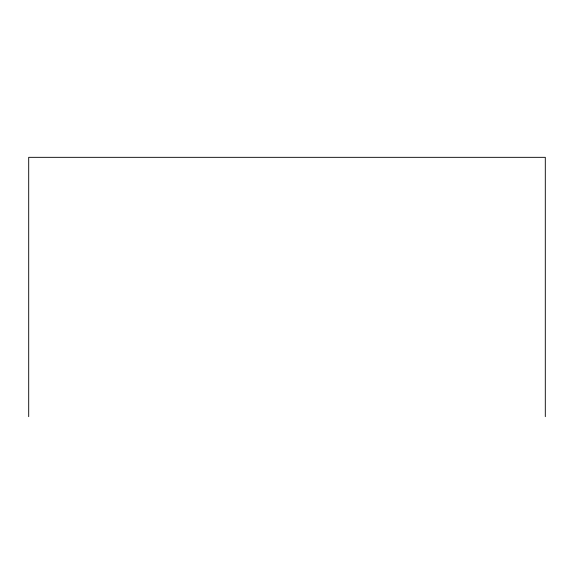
<?xml version="1.0" encoding="UTF-8"?>
<svg xmlns="http://www.w3.org/2000/svg" width="574" height="574" viewBox="0 0 574 574"><rect width="100%" height="100%" fill="white"/><g stroke="black" fill="none" stroke-linecap="round" stroke-linejoin="round"><path stroke-width="0.86" d="M545.3 416.667L545.3 157.333L28.7 157.333L28.7 416.667"/></g></svg>
